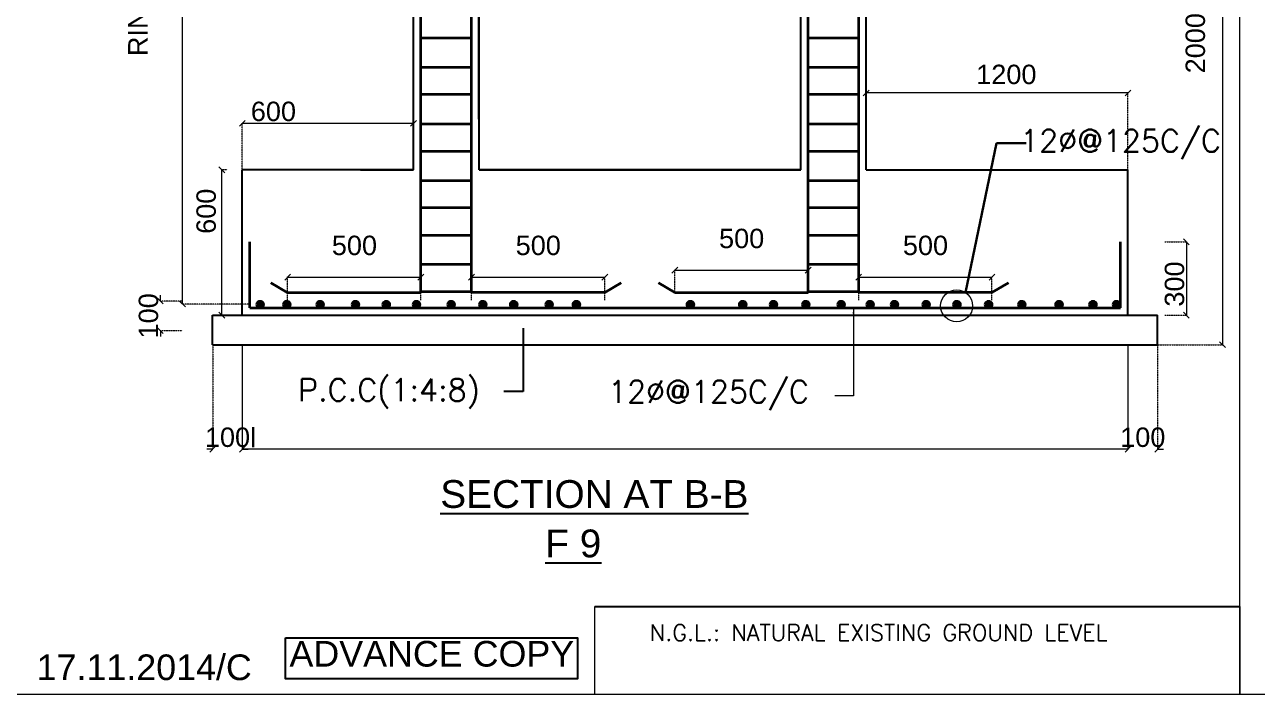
# Model space of a CAD drawing. Header units: inches. Extents: x 719368 to 6315912, y -2624014 to 446967.
# Drawn here: x 5466039 to 5497823, y -2167591 to -2150326 of the extents above; entities that cross this region are included whole.
import ezdxf
from ezdxf.enums import TextEntityAlignment as Align

# ---------------------------------------------------------------- set-up
doc = ezdxf.new("R2010")
doc.units = ezdxf.units.IN
doc.header["$LTSCALE"] = 20
doc.header["$MEASUREMENT"] = 0
doc.header["$PDMODE"] = 3
doc.linetypes.add('DASHED2', pattern=[0.375, 0.25, -0.125])
doc.layers.get('0').update_dxf_attribs({"color": 51, "lineweight": 30})
doc.layers.get('Defpoints').update_dxf_attribs({"lineweight": 25})
for name, color, linetype, lineweight in [('BEAM', 4, 'Continuous', 25), ('DIM', 7, 'Continuous', 13), ('FOR-TEXT', 3, 'Continuous', 25), ('FORMET', 4, 'Continuous', 25), ('STAIR', 4, 'Continuous', 25), ('STEEL', 1, 'Continuous', 35), ('Text', 7, 'Continuous', 15), ('TEXT-20', 2, 'Continuous', 25)]:
    doc.layers.add(name, color=color, linetype=linetype, lineweight=lineweight)
doc.layers.add('DIM 1', color=131, linetype='Continuous')
doc.styles.add('AR', font='arial.ttf')
doc.styles.add('BOLD', font='arial.ttf')
doc.styles.add('ROMANS1', font='romans.shx', dxfattribs={"height": 200})
doc.dimstyles.new('Copy of S3', dxfattribs={"dimtxt": 200, "dimasz": 150, "dimexe": 5, "dimexo": 5, "dimgap": 50, "dimtad": 1, "dimjust": 1, "dimdec": 0, "dimzin": 3, "dimdsep": 46, "dimtxsty": 'BOLD', "dimblk1": 'OBLIQUE', "dimblk2": 'OBLIQUE', "dimsah": 1, "dimcen": 0.0625, "dimdle": 5, "dimclrd": 230, "dimclre": 251, "dimclrt": 2, "dimadec": 0, "dimazin": 0, "dimtfac": 1, "dimtdec": 0, "dimtix": 1, "dimtofl": 0, "dimtmove": 2, "dimatfit": 3, "dimfxl": 3, "dimtolj": 1, "dimtzin": 2, "dimlwd": -1, "dimlwe": -1, "dimarcsym": 0})
doc.dimstyles.new('S3', dxfattribs={"dimtxt": 9, "dimasz": 7, "dimexe": 5, "dimexo": 5, "dimgap": 0.5, "dimtad": 1, "dimdec": 1, "dimzin": 3, "dimdsep": 46, "dimlunit": 4, "dimtxsty": 'BOLD', "dimblk1": 'OBLIQUE', "dimblk2": 'OBLIQUE', "dimsah": 1, "dimcen": 0.0625, "dimdle": 5, "dimclrd": 230, "dimclre": 251, "dimclrt": 2, "dimadec": 0, "dimazin": 0, "dimtfac": 1, "dimtdec": 1, "dimtix": 1, "dimtofl": 0, "dimtmove": 2, "dimatfit": 3, "dimfxl": 3, "dimtolj": 1, "dimtzin": 2, "dimlwd": -1, "dimlwe": -1, "dimarcsym": 0})

# ---------------------------------------------------------------- blocks, each defined once
blk = doc.blocks.new('_Oblique')
at = {"layer": 'STAIR', "color": 0, "lineweight": -2}
blk.add_line((-0.5, -0.5), (0.5, 0.5), dxfattribs=at)
blk = doc.blocks.new('*D499')
at = {"layer": 'Defpoints', "color": 0, "transparency": 16777216}
for p in [(5470107, -2157451), (5469538, -2158215), (5470107, -2158215)]:
    blk.add_point(p, dxfattribs=at)
at = {"layer": 'DIM', "color": 251, "linetype": 'DASHED2', "transparency": 16777216}
for p, q in [((5470102, -2157451), (5469533, -2157451)), ((5470102, -2158215), (5469533, -2158215))]:
    blk.add_line(p, q, dxfattribs=at)
at = {"layer": 'DIM', "color": 230, "transparency": 16777216}
for p, q in [((5469538, -2157451), (5469538, -2157301)), ((5469538, -2158215), (5469538, -2158365))]:
    blk.add_line(p, q, dxfattribs=at)
at = {"layer": 'DIM', "color": 230, "transparency": 16777216, "xscale": 150, "yscale": 150, "zscale": 150}
for p, rotation in [((5469538, -2157451), 270), ((5469538, -2158215), 90)]:
    blk.add_blockref('_Oblique', p, dxfattribs=dict(at, rotation=rotation))
at = {"layer": 'DIM', "color": 2, "transparency": 16777216, "insert": (5469233, -2157833), "char_height": 500, "attachment_point": 5, "rotation": 90, "style": 'BOLD'}
blk.add_mtext('\\A1;100', dxfattribs=at)
blk = doc.blocks.new('d')
at = {"layer": 'STEEL'}
blk.add_hatch(color=256, dxfattribs=at).paths.add_polyline_path([(2, 0, 1), (-2, 0, 1)])
blk.add_lwpolyline([(-2, 0, 1), (2, 0, 1)], format="xyb", close=True, dxfattribs=at)
blk = doc.blocks.new('*D500')
at = {"layer": 'Defpoints', "color": 0, "transparency": 16777216}
for p in [(5494487, -2158578), (5495251, -2158578), (5495251, -2161271)]:
    blk.add_point(p, dxfattribs=at)
at = {"layer": 'DIM', "color": 251, "linetype": 'DASHED2', "transparency": 16777216}
for p, q in [((5494487, -2158583), (5494487, -2161276)), ((5495251, -2158583), (5495251, -2161276))]:
    blk.add_line(p, q, dxfattribs=at)
at = {"layer": 'DIM', "color": 230, "transparency": 16777216}
for p, q in [((5494487, -2161271), (5494337, -2161271)), ((5495251, -2161271), (5495401, -2161271))]:
    blk.add_line(p, q, dxfattribs=at)
at = {"layer": 'DIM', "color": 230, "transparency": 16777216, "xscale": 150, "yscale": 150, "zscale": 150}
blk.add_blockref('_Oblique', (5494487, -2161271), dxfattribs=at)
at = {"layer": 'DIM', "color": 230, "transparency": 16777216, "xscale": 150, "yscale": 150, "zscale": 150, "rotation": 180}
blk.add_blockref('_Oblique', (5495251, -2161271), dxfattribs=at)
at = {"layer": 'DIM', "color": 2, "transparency": 16777216, "insert": (5494869, -2160966), "char_height": 500, "attachment_point": 5, "style": 'BOLD'}
blk.add_mtext('\\A1;100', dxfattribs=at)
blk = doc.blocks.new('*D501')
at = {"layer": 'Defpoints', "color": 0, "transparency": 16777216}
for p in [(5470887, -2158578), (5471650, -2158578), (5470887, -2161271)]:
    blk.add_point(p, dxfattribs=at)
at = {"layer": 'DIM', "color": 251, "linetype": 'DASHED2', "transparency": 16777216}
for p, q in [((5470887, -2158583), (5470887, -2161276)), ((5471650, -2158583), (5471650, -2161276))]:
    blk.add_line(p, q, dxfattribs=at)
at = {"layer": 'DIM', "color": 230, "transparency": 16777216}
for p, q in [((5470887, -2161271), (5470737, -2161271)), ((5471650, -2161271), (5471800, -2161271))]:
    blk.add_line(p, q, dxfattribs=at)
at = {"layer": 'DIM', "color": 230, "transparency": 16777216, "xscale": 150, "yscale": 150, "zscale": 150}
blk.add_blockref('_Oblique', (5470887, -2161271), dxfattribs=at)
at = {"layer": 'DIM', "color": 230, "transparency": 16777216, "xscale": 150, "yscale": 150, "zscale": 150, "rotation": 180}
blk.add_blockref('_Oblique', (5471650, -2161271), dxfattribs=at)
at = {"layer": 'DIM', "color": 2, "transparency": 16777216, "insert": (5471269, -2160966), "char_height": 500, "attachment_point": 5, "style": 'BOLD'}
blk.add_mtext('\\A1;100', dxfattribs=at)
blk = doc.blocks.new('*D502')
at = {"layer": 'Defpoints', "color": 0, "transparency": 16777216}
for p in [(5495435, -2155926), (5495994, -2155926), (5495435, -2157814)]:
    blk.add_point(p, dxfattribs=at)
at = {"layer": 'DIM', "color": 251, "linetype": 'DASHED2', "transparency": 16777216}
for p, q in [((5495440, -2155926), (5495999, -2155926)), ((5495440, -2157814), (5495999, -2157814))]:
    blk.add_line(p, q, dxfattribs=at)
at = {"layer": 'DIM', "color": 230, "transparency": 16777216}
blk.add_line((5495994, -2155921), (5495994, -2157819), dxfattribs=at)
at = {"layer": 'DIM', "color": 230, "transparency": 16777216, "xscale": 150, "yscale": 150, "zscale": 150}
for p, rotation in [((5495994, -2155926), 90), ((5495994, -2157814), 270)]:
    blk.add_blockref('_Oblique', p, dxfattribs=dict(at, rotation=rotation))
at = {"layer": 'DIM', "color": 2, "transparency": 16777216, "insert": (5495689, -2157013), "char_height": 500, "attachment_point": 5, "rotation": 90, "style": 'BOLD'}
blk.add_mtext('\\A1;300', dxfattribs=at)
blk = doc.blocks.new('*D503')
at = {"layer": 'Defpoints', "color": 0, "transparency": 16777216}
for p in [(5487544, -2156835), (5487544, -2157432), (5490981, -2157432)]:
    blk.add_point(p, dxfattribs=at)
at = {"layer": 'DIM', "color": 230, "transparency": 16777216}
blk.add_line((5487539, -2156835), (5490986, -2156835), dxfattribs=at)
at = {"layer": 'DIM', "color": 251, "linetype": 'DASHED2', "transparency": 16777216}
for p, q in [((5487544, -2157427), (5487544, -2156830)), ((5490981, -2157427), (5490981, -2156830))]:
    blk.add_line(p, q, dxfattribs=at)
at = {"layer": 'DIM', "color": 230, "transparency": 16777216, "xscale": 150, "yscale": 150, "zscale": 150, "rotation": 180}
blk.add_blockref('_Oblique', (5487544, -2156835), dxfattribs=at)
at = {"layer": 'DIM', "color": 230, "transparency": 16777216, "xscale": 150, "yscale": 150, "zscale": 150}
blk.add_blockref('_Oblique', (5490981, -2156835), dxfattribs=at)
at = {"layer": 'DIM', "color": 2, "transparency": 16777216, "insert": (5489266, -2156020), "char_height": 500, "attachment_point": 5, "style": 'BOLD'}
blk.add_mtext('\\A1;500', dxfattribs=at)
blk = doc.blocks.new('*D504')
at = {"layer": 'Defpoints', "color": 0, "transparency": 16777216}
for p in [(5476967, -2144513), (5470107, -2157528), (5471841, -2157528)]:
    blk.add_point(p, dxfattribs=at)
at = {"layer": 'DIM', "color": 251, "linetype": 'DASHED2', "transparency": 16777216}
for p, q in [((5476962, -2144513), (5470102, -2144513)), ((5471836, -2157528), (5470102, -2157528))]:
    blk.add_line(p, q, dxfattribs=at)
at = {"layer": 'DIM', "color": 230, "transparency": 16777216}
blk.add_line((5470107, -2157533), (5470107, -2144508), dxfattribs=at)
at = {"layer": 'DIM', "color": 230, "transparency": 16777216, "xscale": 150, "yscale": 150, "zscale": 150}
for p, rotation in [((5470107, -2144513), 90), ((5470107, -2157528), 270)]:
    blk.add_blockref('_Oblique', p, dxfattribs=dict(at, rotation=rotation))
at = {"layer": 'DIM', "color": 2, "transparency": 16777216, "insert": (5469377, -2147930), "char_height": 500, "attachment_point": 5, "rotation": 90, "style": 'BOLD'}
blk.add_mtext('\\A1;{\\fArial|b0|i0|c162|p34;RINGS 8}%%C{\\fArial|b0|i0|c162|p34;@}100{\\fArial|b0|i0|c162|p34;C/C}\\Pall sets', dxfattribs=at)
blk = doc.blocks.new('*D506')
at = {"layer": 'Defpoints', "color": 0, "transparency": 16777216}
for p in [(5471267, -2154070), (5471122, -2157814), (5471267, -2157814)]:
    blk.add_point(p, dxfattribs=at)
at = {"layer": 'DIM', "color": 251, "linetype": 'DASHED2', "transparency": 16777216}
for p, q in [((5471262, -2154070), (5471117, -2154070)), ((5471262, -2157814), (5471117, -2157814))]:
    blk.add_line(p, q, dxfattribs=at)
at = {"layer": 'DIM', "color": 230, "transparency": 16777216}
blk.add_line((5471122, -2157819), (5471122, -2154065), dxfattribs=at)
at = {"layer": 'DIM', "color": 230, "transparency": 16777216, "xscale": 150, "yscale": 150, "zscale": 150}
for p, rotation in [((5471122, -2154070), 90), ((5471122, -2157814), 270)]:
    blk.add_blockref('_Oblique', p, dxfattribs=dict(at, rotation=rotation))
at = {"layer": 'DIM', "color": 2, "transparency": 16777216, "insert": (5470721, -2155137), "char_height": 500, "attachment_point": 5, "rotation": 90, "style": 'BOLD'}
blk.add_mtext('\\A1;600', dxfattribs=at)
blk = doc.blocks.new('*D507')
at = {"layer": 'Defpoints', "color": 0, "transparency": 16777216}
for p in [(5494119, -2147327), (5496923, -2147327), (5493884, -2158578)]:
    blk.add_point(p, dxfattribs=at)
at = {"layer": 'DIM', "color": 251, "linetype": 'DASHED2', "transparency": 16777216}
for p, q in [((5494124, -2147327), (5496928, -2147327)), ((5493889, -2158578), (5496928, -2158578))]:
    blk.add_line(p, q, dxfattribs=at)
at = {"layer": 'DIM', "color": 230, "transparency": 16777216}
blk.add_line((5496923, -2147322), (5496923, -2158583), dxfattribs=at)
at = {"layer": 'DIM', "color": 230, "transparency": 16777216, "xscale": 150, "yscale": 150, "zscale": 150}
for p, rotation in [((5496923, -2147327), 90), ((5496923, -2158578), 270)]:
    blk.add_blockref('_Oblique', p, dxfattribs=dict(at, rotation=rotation))
at = {"layer": 'DIM', "color": 2, "transparency": 16777216, "insert": (5496227, -2150805), "char_height": 500, "attachment_point": 5, "rotation": 90, "style": 'BOLD'}
blk.add_mtext('\\A1;2000', dxfattribs=at)
blk = doc.blocks.new('*D479')
at = {"layer": 'Defpoints', "color": 0, "transparency": 16777216}
for p in [(5472819, -2156835), (5472819, -2157432), (5476256, -2157432)]:
    blk.add_point(p, dxfattribs=at)
at = {"layer": 'DIM', "color": 230, "transparency": 16777216}
blk.add_line((5472814, -2156835), (5476261, -2156835), dxfattribs=at)
at = {"layer": 'DIM', "color": 251, "linetype": 'DASHED2', "transparency": 16777216}
for p, q in [((5472819, -2157427), (5472819, -2156830)), ((5476256, -2157427), (5476256, -2156830))]:
    blk.add_line(p, q, dxfattribs=at)
at = {"layer": 'DIM', "color": 230, "transparency": 16777216, "xscale": 150, "yscale": 150, "zscale": 150, "rotation": 180}
blk.add_blockref('_Oblique', (5472819, -2156835), dxfattribs=at)
at = {"layer": 'DIM', "color": 230, "transparency": 16777216, "xscale": 150, "yscale": 150, "zscale": 150}
blk.add_blockref('_Oblique', (5476256, -2156835), dxfattribs=at)
at = {"layer": 'DIM', "color": 2, "transparency": 16777216, "insert": (5474542, -2156020), "char_height": 500, "attachment_point": 5, "style": 'BOLD'}
blk.add_mtext('\\A1;500', dxfattribs=at)
blk = doc.blocks.new('*D480')
at = {"layer": 'Defpoints', "color": 0, "transparency": 16777216}
for p in [(5471650, -2158597), (5494487, -2158597), (5494487, -2161271)]:
    blk.add_point(p, dxfattribs=at)
at = {"layer": 'DIM', "color": 251, "linetype": 'DASHED2', "transparency": 16777216}
for p, q in [((5471650, -2158602), (5471650, -2161276)), ((5494487, -2158602), (5494487, -2161276))]:
    blk.add_line(p, q, dxfattribs=at)
at = {"layer": 'DIM', "color": 230, "transparency": 16777216}
blk.add_line((5494492, -2161271), (5471645, -2161271), dxfattribs=at)
at = {"layer": 'DIM', "color": 230, "transparency": 16777216, "xscale": 150, "yscale": 150, "zscale": 150, "rotation": 180}
blk.add_blockref('_Oblique', (5471650, -2161271), dxfattribs=at)
at = {"layer": 'DIM', "color": 230, "transparency": 16777216, "xscale": 150, "yscale": 150, "zscale": 150}
blk.add_blockref('_Oblique', (5494487, -2161271), dxfattribs=at)
at = {"layer": 'DIM', "color": 2, "transparency": 16777216, "insert": (5471931, -2160971), "char_height": 500, "attachment_point": 5, "style": 'BOLD'}
blk.add_mtext('\\A1;l', dxfattribs=at)
blk = doc.blocks.new('*D481')
at = {"layer": 'Defpoints', "color": 0, "transparency": 16777216}
for p in [(5477560, -2156835), (5477560, -2157432), (5480997, -2157432)]:
    blk.add_point(p, dxfattribs=at)
at = {"layer": 'DIM', "color": 230, "transparency": 16777216}
blk.add_line((5477555, -2156835), (5481002, -2156835), dxfattribs=at)
at = {"layer": 'DIM', "color": 251, "linetype": 'DASHED2', "transparency": 16777216}
for p, q in [((5477560, -2157427), (5477560, -2156830)), ((5480997, -2157427), (5480997, -2156830))]:
    blk.add_line(p, q, dxfattribs=at)
at = {"layer": 'DIM', "color": 230, "transparency": 16777216, "xscale": 150, "yscale": 150, "zscale": 150, "rotation": 180}
blk.add_blockref('_Oblique', (5477560, -2156835), dxfattribs=at)
at = {"layer": 'DIM', "color": 230, "transparency": 16777216, "xscale": 150, "yscale": 150, "zscale": 150}
blk.add_blockref('_Oblique', (5480997, -2156835), dxfattribs=at)
at = {"layer": 'DIM', "color": 2, "transparency": 16777216, "insert": (5479282, -2156020), "char_height": 500, "attachment_point": 5, "style": 'BOLD'}
blk.add_mtext('\\A1;500', dxfattribs=at)
blk = doc.blocks.new('*D482')
at = {"layer": 'Defpoints', "color": 0, "transparency": 16777216}
for p in [(5482803, -2156655), (5482803, -2157253), (5486240, -2157253)]:
    blk.add_point(p, dxfattribs=at)
at = {"layer": 'DIM', "color": 230, "transparency": 16777216}
blk.add_line((5482798, -2156655), (5486245, -2156655), dxfattribs=at)
at = {"layer": 'DIM', "color": 251, "linetype": 'DASHED2', "transparency": 16777216}
for p, q in [((5482803, -2157248), (5482803, -2156650)), ((5486240, -2157248), (5486240, -2156650))]:
    blk.add_line(p, q, dxfattribs=at)
at = {"layer": 'DIM', "color": 230, "transparency": 16777216, "xscale": 150, "yscale": 150, "zscale": 150, "rotation": 180}
blk.add_blockref('_Oblique', (5482803, -2156655), dxfattribs=at)
at = {"layer": 'DIM', "color": 230, "transparency": 16777216, "xscale": 150, "yscale": 150, "zscale": 150}
blk.add_blockref('_Oblique', (5486240, -2156655), dxfattribs=at)
at = {"layer": 'DIM', "color": 2, "transparency": 16777216, "insert": (5484526, -2155841), "char_height": 500, "attachment_point": 5, "style": 'BOLD'}
blk.add_mtext('\\A1;500', dxfattribs=at)
blk = doc.blocks.new('*D483')
at = {"layer": 'Defpoints', "color": 0, "transparency": 16777216}
for p in [(5476065, -2152408), (5476065, -2152870), (5471650, -2156250)]:
    blk.add_point(p, dxfattribs=at)
at = {"layer": 'DIM', "color": 251, "linetype": 'DASHED2', "transparency": 16777216}
for p, q in [((5476065, -2152413), (5476065, -2152875)), ((5471650, -2156245), (5471650, -2152865))]:
    blk.add_line(p, q, dxfattribs=at)
at = {"layer": 'DIM', "color": 230, "transparency": 16777216}
blk.add_line((5476070, -2152870), (5471645, -2152870), dxfattribs=at)
at = {"layer": 'DIM', "color": 230, "transparency": 16777216, "xscale": 150, "yscale": 150, "zscale": 150, "rotation": 180}
blk.add_blockref('_Oblique', (5471650, -2152870), dxfattribs=at)
at = {"layer": 'DIM', "color": 230, "transparency": 16777216, "xscale": 150, "yscale": 150, "zscale": 150}
blk.add_blockref('_Oblique', (5476065, -2152870), dxfattribs=at)
at = {"layer": 'DIM', "color": 2, "transparency": 16777216, "insert": (5472453, -2152565), "char_height": 500, "attachment_point": 5, "style": 'BOLD'}
blk.add_mtext('\\A1;600', dxfattribs=at)
blk = doc.blocks.new('*D484')
at = {"layer": 'Defpoints', "color": 0, "transparency": 16777216}
for p in [(5487735, -2151807), (5494487, -2152086), (5494487, -2156697)]:
    blk.add_point(p, dxfattribs=at)
at = {"layer": 'DIM', "color": 230, "transparency": 16777216}
blk.add_line((5494492, -2152086), (5487730, -2152086), dxfattribs=at)
at = {"layer": 'DIM', "color": 251, "linetype": 'DASHED2', "transparency": 16777216}
for p, q in [((5487735, -2151812), (5487735, -2152091)), ((5494487, -2156692), (5494487, -2152081))]:
    blk.add_line(p, q, dxfattribs=at)
at = {"layer": 'DIM', "color": 230, "transparency": 16777216, "xscale": 150, "yscale": 150, "zscale": 150, "rotation": 180}
blk.add_blockref('_Oblique', (5487735, -2152086), dxfattribs=at)
at = {"layer": 'DIM', "color": 230, "transparency": 16777216, "xscale": 150, "yscale": 150, "zscale": 150}
blk.add_blockref('_Oblique', (5494487, -2152086), dxfattribs=at)
at = {"layer": 'DIM', "color": 2, "transparency": 16777216, "insert": (5491351, -2151612), "char_height": 500, "attachment_point": 5, "style": 'BOLD'}
blk.add_mtext('\\A1;1200', dxfattribs=at)

msp = doc.modelspace()

# ---------------------------------------------------------------- linework, layer by layer
at = {"layer": 'BEAM', "linetype": 'Continuous'}
for p, q in [((5476065.1785, -2154070.1002), (5476065.1785, -2136853.0402)), ((5477750.7273, -2152759.7002), (5477750.7273, -2136853.0402)), ((5477755.0743, -2154070.1002), (5477755.0743, -2136853.0402)), ((5486049.1099, -2154070.1002), (5486049.1099, -2136853.0402)), ((5487734.6587, -2154070.1002), (5487734.6587, -2136853.0402)), ((5471650.4512, -2157814.1002), (5471650.4512, -2154070.1002)), ((5476065.1785, -2154070.1002), (5471650.4512, -2154070.1002)), ((5474702.2098, -2154070.1002), (5476065.1785, -2154070.1002)), ((5477755.0743, -2154070.1002), (5486049.1099, -2154070.1002)), ((5486049.1099, -2154070.1002), (5477755.0743, -2154070.1002)), ((5487734.6587, -2154070.1002), (5489025.9643, -2154070.1002)), ((5487734.6587, -2154070.1002), (5494487.4578, -2154070.1002)), ((5494487.4578, -2157814.1002), (5494487.4578, -2154070.1002)), ((5494487.4578, -2157814.1002), (5494487.4578, -2154070.1002)), ((5471650.4512, -2157814.1002), (5471650.4512, -2156084.3722)), ((5470886.6752, -2158577.8762), (5470886.6752, -2157814.1002)), ((5470886.6752, -2157814.1002), (5495251.2338, -2157814.1002)), ((5470886.6752, -2158577.8762), (5470886.6752, -2157814.1002)), ((5470886.6752, -2158577.8762), (5470886.6752, -2157814.1002)), ((5470886.6752, -2158577.8762), (5470886.6752, -2157814.1002)), ((5475811.9383, -2157814.1002), (5495251.2338, -2157814.1002)), ((5495251.2338, -2158577.8762), (5495251.2338, -2157814.1002)), ((5495251.2338, -2158577.8762), (5495251.2338, -2157814.1002)), ((5470886.6752, -2158577.8762), (5495251.2338, -2158577.8762))]:
    msp.add_line(p, q, dxfattribs=at)
at = {"layer": 'DIM'}
for points in [[(5553055.3852, -2167590.5634), (5432049.132, -2167590.5634), (5432049.132, -2082559.4872), (5553055.3852, -2082559.4872)], [(5553055.3852, -2167590.5634), (5497369.4728, -2167590.5634), (5497369.4728, -2142551.0353), (5553055.3852, -2142551.0353)], [(5480743.2686, -2165326.7385), (5497369.4728, -2165326.7385), (5497369.4728, -2167590.5634), (5480743.2686, -2167590.5634)]]:
    msp.add_lwpolyline(points, close=True, dxfattribs=at)
at = {"layer": 'FORMET'}
msp.add_line((5480743.2686, -2165326.7385), (5497369.4728, -2165326.7385), dxfattribs=at)
msp.add_lwpolyline([(5472766.0912, -2166134.6994), (5480293.262, -2166134.6994), (5480293.262, -2167190.8286), (5472766.0912, -2167190.8286)], close=True, dxfattribs=at)
msp.add_lwpolyline([(5472766.0912, -2166134.6994), (5480293.262, -2166134.6994), (5480293.262, -2167190.8286), (5472766.0912, -2167190.8286)], close=True, dxfattribs=at)
at = {"layer": 'STEEL'}
for p, q in [((5476256.1225, -2157233.8907), (5476256.1225, -2136853.0402)), ((5476256.1225, -2157233.8907), (5476256.1225, -2136853.0402)), ((5477559.7833, -2157233.8907), (5477559.7833, -2136853.0402)), ((5477559.7833, -2157233.8907), (5477559.7833, -2136853.0402)), ((5486240.0539, -2157233.8907), (5486240.0539, -2136853.0402)), ((5486240.0539, -2157233.8907), (5486240.0539, -2136853.0402)), ((5487543.7147, -2157233.8907), (5487543.7147, -2136853.0402)), ((5487543.7147, -2157233.8907), (5487543.7147, -2136853.0402)), ((5476260.4695, -2150668.403), (5477564.1303, -2150668.403)), ((5476260.4695, -2150668.403), (5477564.1303, -2150668.403)), ((5476260.4695, -2150668.403), (5477564.1303, -2150668.403)), ((5476260.4695, -2150668.403), (5477564.1303, -2150668.403)), ((5486240.0539, -2150668.403), (5487543.7147, -2150668.403)), ((5486240.0539, -2150668.403), (5487543.7147, -2150668.403)), ((5486240.0539, -2150668.403), (5487543.7147, -2150668.403)), ((5486240.0539, -2150668.403), (5487543.7147, -2150668.403)), ((5477564.1303, -2151429.9426), (5476260.4695, -2151429.9426)), ((5477564.1303, -2151429.9426), (5476260.4695, -2151429.9426)), ((5487543.7147, -2151429.9426), (5486240.0539, -2151429.9426)), ((5487543.7147, -2151429.9426), (5486240.0539, -2151429.9426)), ((5477564.1303, -2152128.9531), (5476260.4695, -2152128.9531)), ((5477564.1303, -2152128.9531), (5476260.4695, -2152128.9531)), ((5487543.7147, -2152128.9531), (5486240.0539, -2152128.9531)), ((5487543.7147, -2152128.9531), (5486240.0539, -2152128.9531)), ((5477564.1303, -2152890.4927), (5476260.4695, -2152890.4927)), ((5477564.1303, -2152890.4927), (5476260.4695, -2152890.4927)), ((5487543.7147, -2152890.4927), (5486240.0539, -2152890.4927)), ((5487543.7147, -2152890.4927), (5486240.0539, -2152890.4927)), ((5476260.4695, -2153589.5032), (5477564.1303, -2153589.5032)), ((5476260.4695, -2153589.5032), (5477564.1303, -2153589.5032)), ((5476260.4695, -2153589.5032), (5477564.1303, -2153589.5032)), ((5476260.4695, -2153589.5032), (5477564.1303, -2153589.5032)), ((5486240.0539, -2153589.5032), (5487543.7147, -2153589.5032)), ((5486240.0539, -2153589.5032), (5487543.7147, -2153589.5032)), ((5486240.0539, -2153589.5032), (5487543.7147, -2153589.5032)), ((5486240.0539, -2153589.5032), (5487543.7147, -2153589.5032)), ((5477564.1303, -2154351.0427), (5476260.4695, -2154351.0427)), ((5477564.1303, -2154351.0427), (5476260.4695, -2154351.0427)), ((5487543.7147, -2154351.0427), (5486240.0539, -2154351.0427)), ((5487543.7147, -2154351.0427), (5486240.0539, -2154351.0427)), ((5477564.1303, -2155050.0533), (5476260.4695, -2155050.0533)), ((5477564.1303, -2155050.0533), (5476260.4695, -2155050.0533)), ((5487543.7147, -2155050.0533), (5486240.0539, -2155050.0533)), ((5487543.7147, -2155050.0533), (5486240.0539, -2155050.0533)), ((5476260.4695, -2155749.0638), (5477564.1303, -2155749.0638)), ((5476260.4695, -2155749.0638), (5477564.1303, -2155749.0638)), ((5476260.4695, -2155749.0638), (5477564.1303, -2155749.0638)), ((5476260.4695, -2155749.0638), (5477564.1303, -2155749.0638)), ((5486240.0539, -2155749.0638), (5487543.7147, -2155749.0638)), ((5486240.0539, -2155749.0638), (5487543.7147, -2155749.0638)), ((5486240.0539, -2155749.0638), (5487543.7147, -2155749.0638)), ((5486240.0539, -2155749.0638), (5487543.7147, -2155749.0638)), ((5471841.3952, -2157623.1562), (5471841.3952, -2155920.583)), ((5494296.5138, -2157623.1562), (5494296.5138, -2155920.583)), ((5471841.3952, -2157623.1562), (5471841.3952, -2156437.0192)), ((5477564.1303, -2156510.6033), (5476260.4695, -2156510.6033)), ((5477564.1303, -2156510.6033), (5476260.4695, -2156510.6033)), ((5487543.7147, -2156510.6033), (5486240.0539, -2156510.6033)), ((5487543.7147, -2156510.6033), (5486240.0539, -2156510.6033)), ((5494296.5138, -2157623.1562), (5494296.5138, -2156260.013)), ((5472384.303, -2156979.2009), (5472807.0544, -2157233.8907)), ((5481419.5267, -2156979.2009), (5480996.7753, -2157233.8907)), ((5482380.3104, -2156979.2009), (5482803.0619, -2157233.8907)), ((5491403.4581, -2156979.2009), (5490980.7067, -2157233.8907)), ((5472807.0544, -2157233.8907), (5476256.1225, -2157233.8907)), ((5477564.1303, -2157209.6139), (5476260.4695, -2157209.6139)), ((5480996.7753, -2157233.8907), (5477559.7833, -2157233.8907)), ((5482803.0619, -2157233.8907), (5486240.0539, -2157233.8907)), ((5487543.7147, -2157209.6139), (5486240.0539, -2157209.6139)), ((5487543.7147, -2157209.6139), (5486240.0539, -2157209.6139)), ((5490980.7067, -2157233.8907), (5487543.7147, -2157233.8907)), ((5471841.3952, -2157623.1562), (5494296.5138, -2157623.1562)), ((5476766.6583, -2157623.1562), (5494296.5138, -2157623.1562))]:
    msp.add_line(p, q, dxfattribs=at)
at = {"layer": 'Text'}
msp.add_circle((5490069.3391, -2157576.4017), 411.8673, dxfattribs=at)

# ---------------------------------------------------------------- block references
at = {"layer": 'BEAM', "xscale": -42.96240000333637, "yscale": 42.96239999271347, "zscale": 42.96240000107137, "rotation": 180}
for p in [(5472112.4481, -2157537.2314), (5472112.4481, -2157537.2314), (5472801.1867, -2157537.2314), (5472801.1867, -2157537.2314), (5473659.6948, -2157537.2314), (5473659.6948, -2157537.2314), (5474569.9033, -2157537.2314), (5474569.9033, -2157537.2314), (5475363.8344, -2157537.2314), (5475363.8344, -2157537.2314), (5476142.2298, -2157537.2314), (5476142.2298, -2157537.2314), (5477037.7112, -2157537.2314), (5477037.7112, -2157537.2314), (5477854.547, -2157537.2314), (5477854.547, -2157537.2314), (5478648.4781, -2157537.2314), (5478648.4781, -2157537.2314), (5479562.5014, -2157537.2314), (5479562.5014, -2157537.2314), (5480265.0322, -2157537.2314), (5480265.0322, -2157537.2314), (5483204.4665, -2157537.2314), (5483204.4665, -2157537.2314), (5484553.8347, -2157537.2314), (5484553.8347, -2157537.2314), (5485347.7658, -2157537.2314), (5485347.7658, -2157537.2314), (5486179.5041, -2157537.2314), (5486179.5041, -2157537.2314), (5487090.3419, -2157537.2314), (5487090.3419, -2157537.2314), (5487840.9545, -2157537.2314), (5487840.9545, -2157537.2314), (5488467.0831, -2157537.2314), (5488467.0831, -2157537.2314), (5489283.9189, -2157537.2314), (5489283.9189, -2157537.2314), (5490077.85, -2157537.2314), (5490077.85, -2157537.2314), (5490894.6858, -2157537.2314), (5490894.6858, -2157537.2314), (5491748.4806, -2157537.2314), (5491748.4806, -2157537.2314), (5492710.524, -2157537.2314), (5492710.524, -2157537.2314), (5493585.0387, -2157537.2314), (5493585.0387, -2157537.2314), (5494189.4573, -2157537.2314), (5494189.4573, -2157537.2314)]:
    msp.add_blockref('d', p, dxfattribs=at)
at = {"layer": 'STEEL', "color": 3, "xscale": 1.909440002404153, "yscale": 1.909440002404153, "zscale": 1.909440002404153}
msp.add_blockref('d', (5490961.6123, -2157527.6842), dxfattribs=at)
msp.add_blockref('d', (5490961.6123, -2157527.6842), dxfattribs=at)

# ---------------------------------------------------------------- texts
at = {"layer": 'FOR-TEXT', "color": 3, "style": 'AR'}
for s, p in [('ADVANCE COPY', (5472867.2087, -2166874.9868)), ('ADVANCE COPY', (5472867.2087, -2166874.9868)), ('17.11.2014/C', (5466348.0803, -2167223.6517))]:
    msp.add_text(s, height=661.408124, dxfattribs=at).set_placement(p)
at = {"layer": 'Text', "style": 'ROMANS1'}
for s, p in [('12%%C@125C/C', (5491705.4373, -2153605.501)), ('P.C.C(1:4:8) ', (5473091.3011, -2160029.1173)), ('12%%C@125C/C', (5481080.3756, -2160074.6996))]:
    msp.add_text(s, height=572.832, dxfattribs=at).set_placement(p)
msp.add_text('N.G.L.: NATURAL EXISTING GROUND LEVEL', height=423.225856, dxfattribs=at).set_placement((5488060.3483, -2166000.0205), align=Align.MIDDLE)
at = {"layer": 'TEXT-20', "style": 'BOLD'}
for s, p in [('%%USECTION AT B-B', (5476754.9045, -2162784.0633)), ('%%UF 9', (5479463.4238, -2164057.9818))]:
    msp.add_text(s, height=716.04, dxfattribs=at).set_placement(p)

# ---------------------------------------------------------------- dimensions: what is measured, and where the dimension line sits
at = {"layer": 'DIM'}
for base, p1, p2, angle, text, picture, middle in [((5470106.8403, -2157527.6187), (5476966.6369, -2144513.2723), (5471841.3952, -2157527.6187), 90, '{\\fArial|b0|i0|c162|p34;RINGS 8}%%C{\\fArial|b0|i0|c162|p34;@}100{\\fArial|b0|i0|c162|p34;C/C}\\Pall sets', '*D504', (5469376.8721, -2147929.7115)), ((5495994.0986, -2155926.0889), (5495434.8994, -2157814.1002), (5495434.8994, -2155926.0889), 90, '300', '*D502', (5495688.6416, -2157012.77)), ((5469538.2331, -2158215.0826), (5470106.8403, -2157451.3066), (5470106.8403, -2158215.0826), 90, '100', '*D499', (5469232.9466, -2157833.1946)), ((5470886.6752, -2161271.1604), (5471650.4512, -2158577.8762), (5470886.6752, -2158577.8762), 180, '100', '*D501', (5471268.5632, -2160965.874))]:
    dim = msp.add_linear_dim(base=base, p1=p1, p2=p2, angle=angle, text=text, dimstyle='Copy of S3', override={"dimtxt": 500}, dxfattribs=at)
    dim.commit()
    dim.dimension.update_dxf_attribs({"geometry": picture, "text_midpoint": middle})
for base, p1, p2, text, picture, middle in [((5496922.797, -2147327.1562), (5493884.442, -2158577.8762), (5494118.5799, -2147327.1562), '2000', '*D507', (5496227.3851, -2150805.4572)), ((5471122.0716, -2157814.1002), (5471266.9164, -2154070.1002), (5471266.9164, -2157814.1002), '600', '*D506', (5470720.7119, -2155137.1942))]:
    dim = msp.add_linear_dim(base=base, p1=p1, p2=p2, angle=90, text=text, dimstyle='Copy of S3', override={"dimtxt": 500}, dxfattribs=at)
    dim.commit()
    dim.dimension.update_dxf_attribs({"geometry": picture, "text_midpoint": middle, "dimtype": 160})
for base, p1, p2, text, picture, middle in [((5494487.4578, -2152086.1118), (5487734.6587, -2151806.5074), (5494487.4578, -2156697.4779), '1200', '*D484', (5491350.6115, -2151612.174)), ((5482803.0619, -2156655.4018), (5486240.0539, -2157252.6107), (5482803.0619, -2157252.6107), '500', '*D482', (5484525.7149, -2155840.665)), ((5472819.1305, -2156835.0032), (5476256.1225, -2157432.2122), (5472819.1305, -2157432.2122), '500', '*D479', (5474541.7836, -2156020.2665)), ((5477559.7833, -2156835.0032), (5480996.7753, -2157432.2122), (5477559.7833, -2157432.2122), '500', '*D481', (5479282.4364, -2156020.2665)), ((5487543.7147, -2156835.0032), (5490980.7067, -2157432.2122), (5487543.7147, -2157432.2122), '500', '*D503', (5489266.3677, -2156020.2665))]:
    dim = msp.add_linear_dim(base=base, p1=p1, p2=p2, text=text, dimstyle='Copy of S3', override={"dimtxt": 500}, dxfattribs=at)
    dim.commit()
    dim.dimension.update_dxf_attribs({"geometry": picture, "text_midpoint": middle, "dimtype": 160})
for base, p1, p2, text, picture, middle in [((5476065.1785, -2152870.006), (5471650.4512, -2156250.1605), (5476065.1785, -2152407.6622), '600', '*D483', (5472453.3162, -2152564.7195)), ((5494487.4578, -2161271.1604), (5471650.4512, -2158596.5962), (5494487.4578, -2158596.5962), 'l', '*D480', (5471931.147, -2160971.1604)), ((5495251.2338, -2161271.1604), (5494487.4578, -2158577.8762), (5495251.2338, -2158577.8762), '100', '*D500', (5494869.3458, -2160965.874))]:
    dim = msp.add_linear_dim(base=base, p1=p1, p2=p2, text=text, dimstyle='Copy of S3', override={"dimtxt": 500}, dxfattribs=at)
    dim.commit()
    dim.dimension.update_dxf_attribs({"geometry": picture, "text_midpoint": middle})

# ---------------------------------------------------------------- leaders
msp.add_leader([(5490298.0767, -2157233.8907), (5491101.485, -2153379.8825), (5491860.4466, -2153379.8825)], dimstyle='Copy of S3', override={"dimgap": 50, "dimtad": 0, "dimfxlon": 1})
for points, override in [([(5487410.4841, -2157623.1562), (5487410.4841, -2159896.2996), (5486924.6234, -2159896.2996)], {"dimgap": 50, "dimtad": 0, "dimfxlon": 1}), ([(5478892.4224, -2158150.2655), (5478892.4224, -2159783.8299), (5478397.8474, -2159783.8299)], {"dimtad": 0, "dimfxlon": 1})]:
    msp.add_leader(points, dimstyle='Copy of S3', override=override, dxfattribs=at)
at = {"layer": 'DIM 1'}
msp.add_leader([(5478892.4224, -2158150.2655), (5478892.4224, -2159783.8299), (5478397.8474, -2159783.8299)], dimstyle='S3', override={"dimasz": 7, "dimtad": 0, "dimfxl": 0.18}, dxfattribs=at)

doc.saveas('drawing.dxf')
